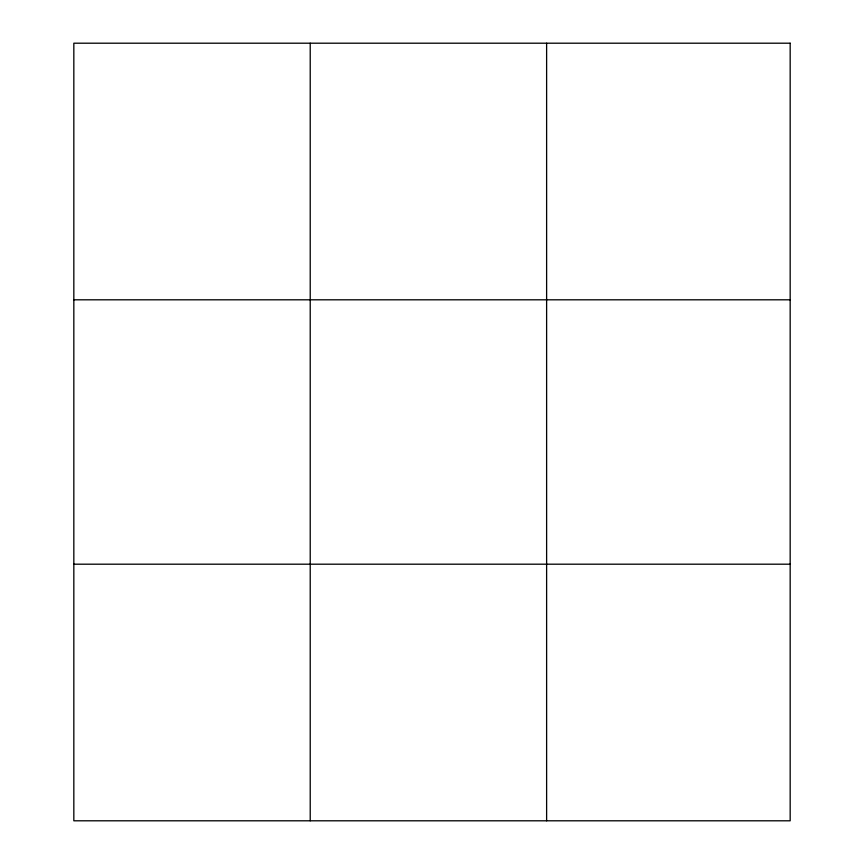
<?xml version="1.0" encoding="UTF-8"?>
<svg xmlns="http://www.w3.org/2000/svg" width="864" height="864" viewBox="0 0 864 864"><rect width="100%" height="100%" fill="white"/><g stroke="black" fill="none" stroke-linecap="round" stroke-linejoin="round"><path stroke-width="1.3" d="M310.219 820.8L310.219 43.2M546.62 820.8L546.62 43.2M73.829 299.808L790.171 299.808M73.829 564.192L790.171 564.192M790.171 43.2L790.171 820.8L73.829 820.8L73.829 43.2L790.171 43.2"/></g></svg>
